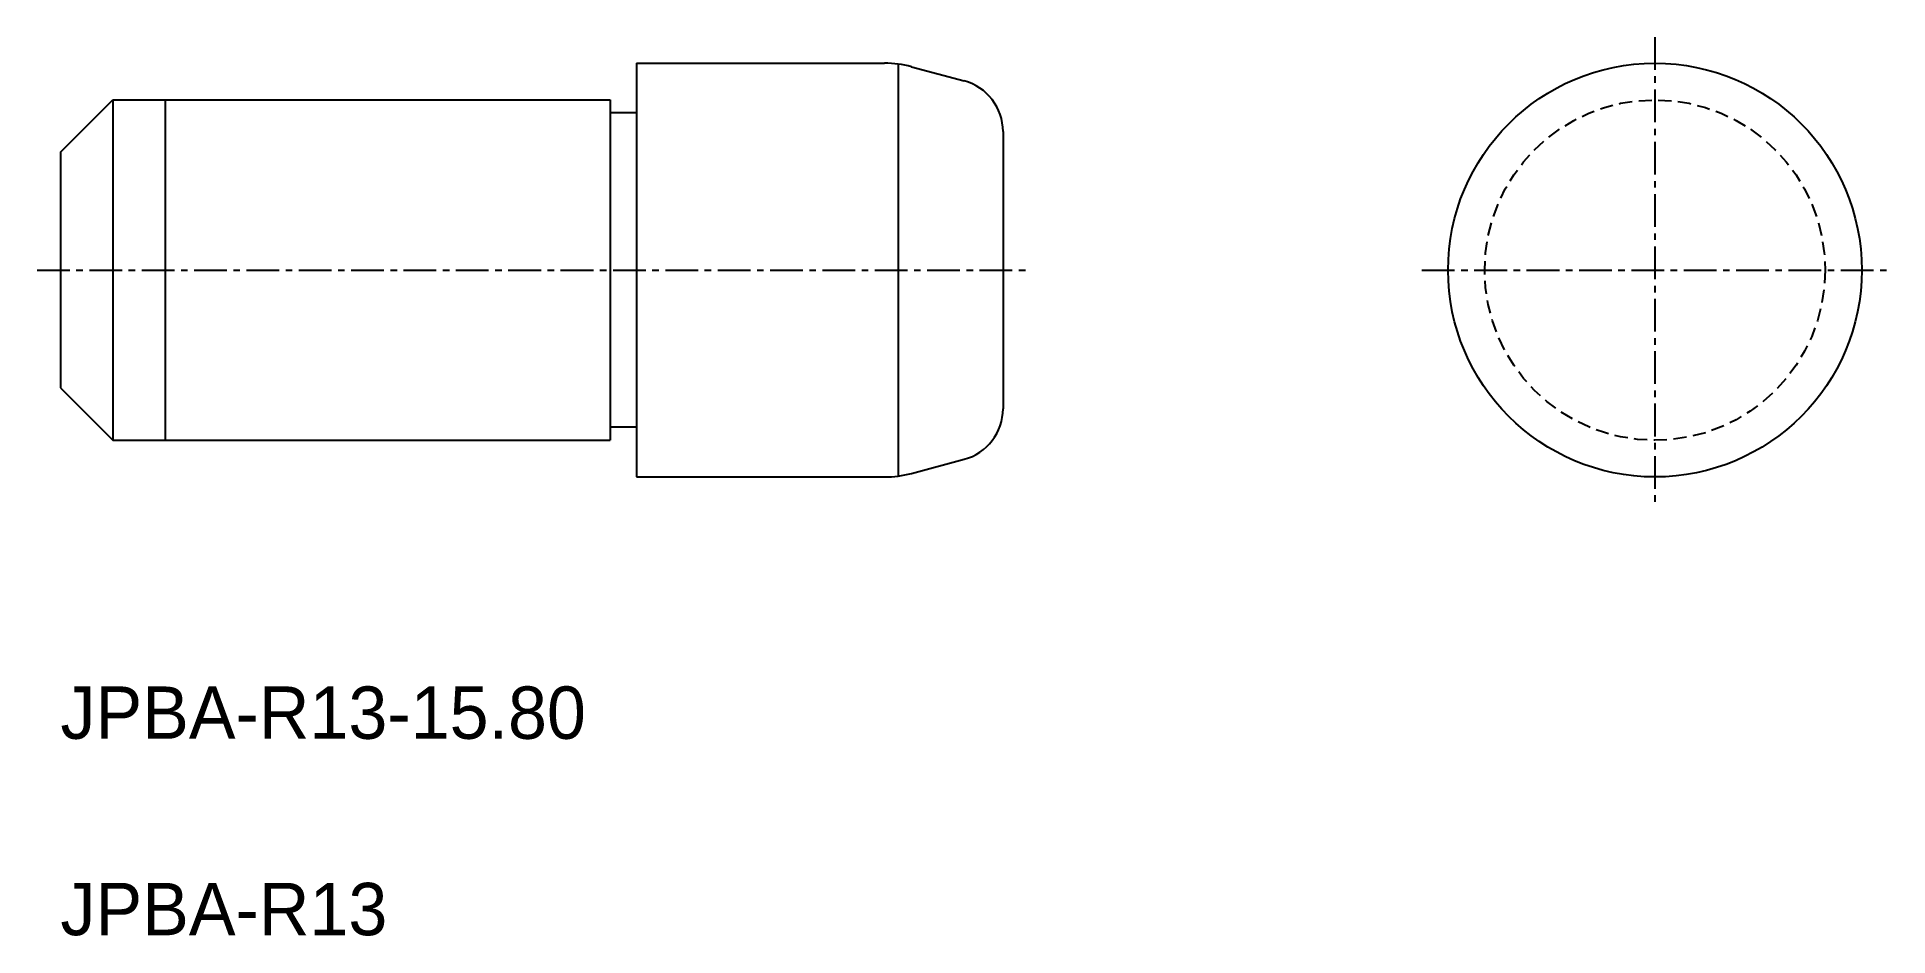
# Model space of a CAD drawing. Extents: x -1693.5 to -1622.8, y -721 to -686.7.
import ezdxf

# ---------------------------------------------------------------- set-up
doc = ezdxf.new("R2010")
doc.units = 0
doc.linetypes.add('CENTER', pattern=[2, 1.25, -0.25, 0.25, -0.25])
doc.linetypes.add('DASHED', pattern=[0.75, 0.5, -0.25])
doc.layers.get('0').update_dxf_attribs({"linetype": 'CONTINUOUS'})
doc.layers.add('CENTER', color=1, linetype='CENTER')

msp = doc.modelspace()

# ---------------------------------------------------------------- linework, layer by layer
at = {"color": 7, "linetype": 'CONTINUOUS'}
for p, q in [((-1670.635, -687.68), (-1670.635, -703.48)), ((-1670.635, -687.68), (-1661.161, -687.68)), ((-1660.635, -687.715), (-1660.635, -703.445)), ((-1660.126, -687.816), (-1658.117, -688.355)), ((-1692.635, -691.08), (-1690.635, -689.08)), ((-1690.635, -689.08), (-1690.635, -702.08)), ((-1690.635, -689.08), (-1671.635, -689.08)), ((-1671.635, -689.08), (-1671.635, -702.08)), ((-1670.635, -689.58), (-1671.635, -689.58)), ((-1656.635, -690.287), (-1656.635, -700.874)), ((-1692.635, -691.08), (-1692.635, -700.08)), ((-1692.635, -700.08), (-1690.635, -702.08)), ((-1670.635, -701.58), (-1671.635, -701.58)), ((-1690.635, -702.08), (-1671.635, -702.08)), ((-1660.126, -703.344), (-1658.117, -702.805)), ((-1670.635, -703.48), (-1661.161, -703.48))]:
    msp.add_line(p, q, dxfattribs=at)
at = {"color": 3, "linetype": 'CONTINUOUS'}
msp.add_line((-1688.635, -689.08), (-1688.635, -702.08), dxfattribs=at)
at = {"color": 7, "linetype": 'CONTINUOUS'}
msp.add_circle((-1631.735, -695.58), 7.9, dxfattribs=at)
at = {"color": 3, "linetype": 'DASHED'}
msp.add_circle((-1631.735, -695.58), 6.5, dxfattribs=at)
at = {"color": 7, "linetype": 'CONTINUOUS'}
for centre, radius, start, end in [((-1661.161, -691.68), 4, 75, 90), ((-1658.635, -690.287), 2, 360, 75), ((-1658.635, -700.874), 2, 285, 360), ((-1661.161, -699.48), 4, 270, 285)]:
    msp.add_arc(centre, radius, start, end, dxfattribs=at)
at = {"layer": 'CENTER', "color": 1, "linetype": 'CENTER'}
for p, q in [((-1631.735, -686.68), (-1631.735, -704.48)), ((-1693.53, -695.58), (-1655.635, -695.58)), ((-1640.635, -695.58), (-1622.835, -695.58))]:
    msp.add_line(p, q, dxfattribs=at)

# ---------------------------------------------------------------- texts
at = {"color": 7, "linetype": 'CONTINUOUS'}
for s, p in [('JPBA-R13-15.80', (-1692.635, -713.48)), ('JPBA-R13', (-1692.635, -720.98))]:
    msp.add_text(s, height=2, dxfattribs=at).set_placement(p)

doc.saveas('drawing.dxf')
